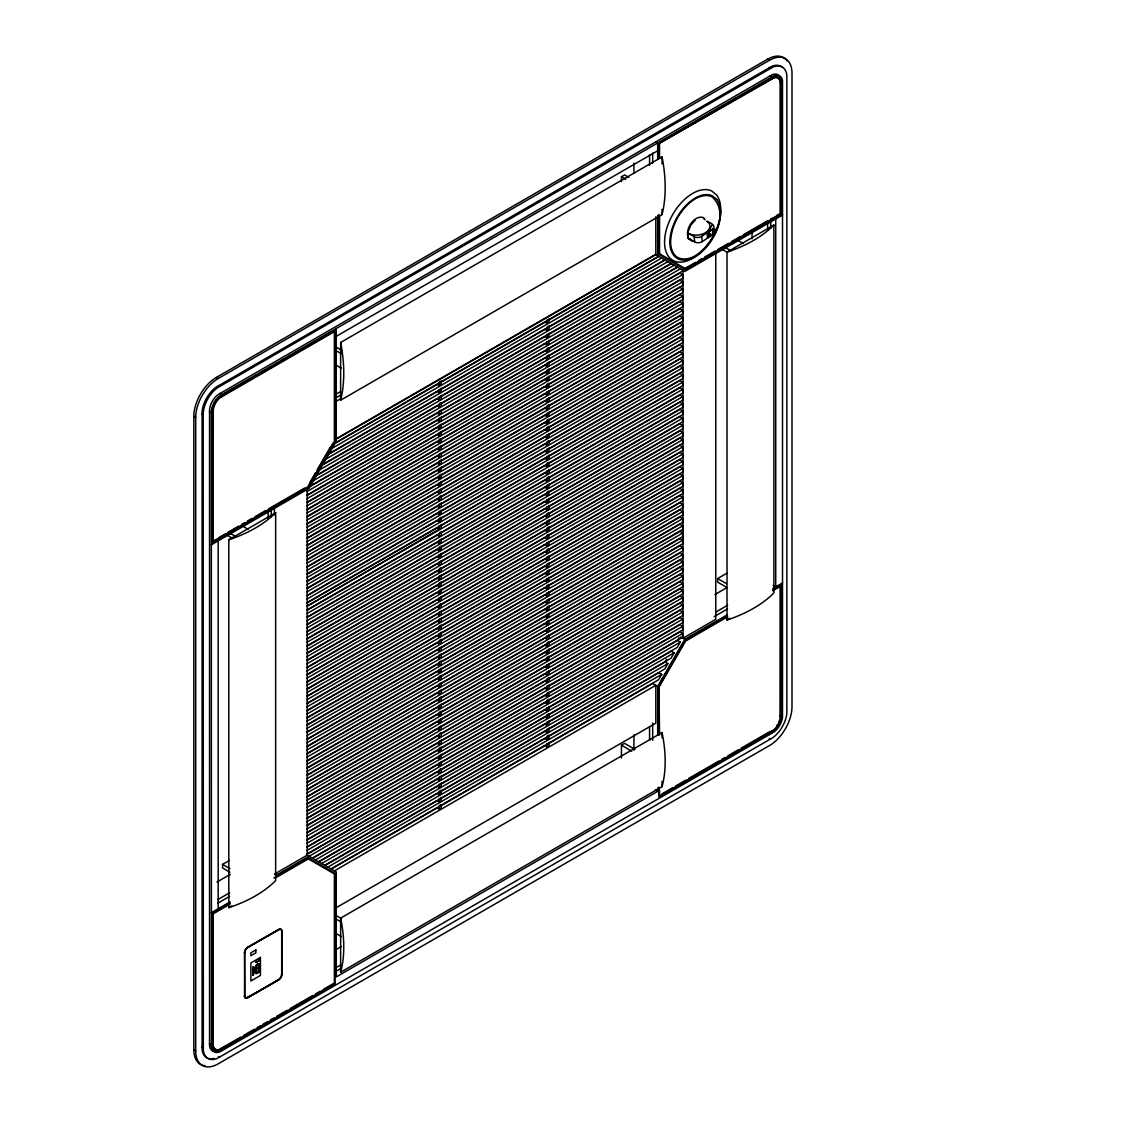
<?xml version="1.0" encoding="UTF-8"?>
<svg xmlns="http://www.w3.org/2000/svg" width="1123" height="1123" viewBox="0 0 1123 1123"><rect width="100%" height="100%" fill="white"/><g stroke="black" fill="none" stroke-linecap="round" stroke-linejoin="round"><path stroke-width="1.5" d="M213.988 1058.399A22.951 13.251 -60 0 1 202.098 1049.598L202.098 411.355A22.951 13.251 -60 0 1 216.065 387.154L771.613 66.411A22.951 13.251 -60 0 1 782.38 67.366M203.193 414.85L203.347 412.071A22.951 13.251 -60 0 1 217.315 387.87L772.863 67.127A22.951 13.251 -60 0 1 786.844 75.199L786.844 713.442A22.951 13.251 -60 0 1 772.863 737.643L217.315 1058.385A22.951 13.251 -60 0 1 203.347 1050.328L203.193 414.85L201.943 414.12M215.616 1051.423A14.094 8.142 -60 0 1 209.552 1045.794L209.552 409.432A14.094 8.142 -60 0 1 218.129 394.566L772.048 74.778A14.094 8.142 -60 0 1 780.373 78.399M211.321 412.562L211.433 410.513A14.094 8.142 -60 0 1 220.01 395.647L773.929 75.859A14.094 8.142 -60 0 1 782.506 80.814L782.506 717.176A14.094 8.142 -60 0 1 773.929 732.042L220.01 1051.83A14.094 8.142 -60 0 1 211.433 1046.875L211.321 412.562L209.439 411.481M441.213 409.741L441.213 413.334L439.332 414.415L437.156 413.152L212.57 542.648L212.05 409.628A12.325 7.117 -60 0 1 212.261 408.211M218.185 538.689L212.57 541.216L213.188 541.567L213.286 409.727A11.441 6.612 -60 0 1 220.248 397.668L334.387 331.65L334.387 441.493L308.306 486.652L211.938 542.297M780.022 717.597L780.12 585.757L780.738 586.122L772.736 590.74M775.74 588.284L775.123 587.919L781.369 585.041L781.271 717.695A12.325 7.117 -60 0 1 773.761 730.694L658.92 797.119L658.92 787.139M696.204 255.244C713.245 243.635 730.399 213.44 711.982 196.806A34.855 20.13 -60 0 0 687.936 204.386C677.716 214.409 670.782 228.236 670.613 242.68A34.855 20.13 -60 0 0 678.503 257.911C684.497 260.269 691.01 258.388 696.288 255.16M255.988 962.046L256.297 961.246M257.209 961.527L255.946 961.569L256.914 962.13M259.764 960.053L259.357 959.337M688.104 231.661L690.856 225.133L695.277 220.094M256.044 962.383L257.055 961.934L256.788 960.811M692.821 241.319C680.65 237.655 691.557 214.535 702.858 217.427L704.5 218.48M255.735 966.047L256.367 968.742L255.904 965.457M255.918 970.328L253.279 971.465L255.581 970.146L255.609 973.192L258.655 972.293L256.016 973.416M256.03 970.398L255.735 973.262M255.426 968.461L253.279 970.384L253.868 969.36C258.318 966.243 251.159 972.265 253.995 969.444L253.756 967.114L253.995 969.444M257.939 971.872L256.142 973.487L258.655 972.293M309.415 483.283L315.507 472.741M317.248 469.737L330.288 447.151M333.531 442.546L307.941 486.863L308.572 487.228L335.005 441.423L335.005 330.569L221.161 396.307L221.778 396.672M257.939 967.015L256.142 968.63L258.655 967.422L256.016 968.545L256.198 965.64M548.305 729.403L665.111 661.966L666.669 659.271M548.291 715.056L677.548 640.433L679.078 637.766M548.305 736.59L658.892 672.733L661.7 674.361L658.597 679.738L330.962 868.893M665.111 661.966L667.918 663.595L664.816 668.971L324.744 865.314M548.305 722.229L671.329 651.2L674.137 652.828L671.035 658.204L318.539 861.72M677.548 640.433L680.356 642.061L677.239 647.438L312.32 858.126M657.671 735.368L657.671 686.392L684.848 639.324L727.269 614.828M660.857 681.464L662.57 678.517M664.269 675.555L665.981 672.607M667.68 669.645L672.803 660.787M675.358 656.351L683.893 641.584M727.55 616.106L685.002 640.672L658.92 685.844L659.552 734.765M659.552 686.195L685.62 641.036L727.676 616.752M256.507 965.555L258.655 963.646C259.371 972.504 258.557 959.126 256.507 965.555L258.767 963.702M255.904 973.346L256.198 970.497M258.767 967.24L258.641 963.632L256.016 965.275M253.166 975.185L253.882 972.055L253.293 975.255L253.166 971.662L253.882 972.055M258.767 972.097L258.051 969.5C259.792 964.924 258.051 978.47 258.767 968.573M712.473 224.67L707.083 232.952C716.418 228.194 716.011 224.979 706.816 221.217L708.318 222.41A12.774 8.1 -5.4 0 1 706.016 232.335A12.774 8.1 -5.4 0 1 690.589 234.3L687.627 232.924L694.168 236.7A5.418 3.439 -5.4 0 0 701.721 236.321L713.259 228.657M710.227 233.682L707.532 237.823L712.88 234.454L702.226 241.599A5.418 3.439 -5.4 0 1 694.674 241.978L688.006 238.146L687.837 235.072M689.045 238.736L691.08 239.578M221.764 395.956L219.631 397.303A11.441 6.612 -60 0 0 213.216 406.694M205.074 1065.769A31.809 18.361 -60 0 1 193.83 1049.766L193.83 416.408A31.809 18.361 -60 0 1 216.318 377.454L767.627 59.168A31.809 18.361 -60 0 1 787.097 60.909M195.697 1050.847L195.697 417.489A31.809 18.361 -60 0 1 218.185 378.535L769.494 60.249A31.809 18.361 -60 0 1 791.996 73.234L791.996 706.592A31.809 18.361 -60 0 1 769.494 745.546L218.185 1063.832A31.809 18.361 -60 0 1 195.697 1050.847L193.83 1049.766M221.133 395.591L249.825 379.027M252.843 377.286L257.378 374.675M260.396 372.934L270.966 366.828M273.984 365.087L277.002 363.333M280.02 361.592L284.554 358.981M287.572 357.24L290.59 355.5M293.608 353.745L332.871 331.088M658.303 143.197L685.479 127.503M688.497 125.762L691.515 124.021M696.049 121.41L712.656 111.823M715.674 110.068L726.244 103.976M729.262 102.221L739.832 96.129M742.865 94.388L771.543 77.824M658.92 158.75L658.92 143.562L773.761 77.375A12.325 7.117 -60 0 1 781.271 81.712L781.369 214.254L685.367 269.688L658.303 254.051M658.92 143.562L773.677 78.147A11.441 6.612 -60 0 1 780.639 82.161M336.254 336.339L657.671 150.777M621.44 181.547L621.44 176.746L624.57 174.935L628.978 177.49M662.051 156.911A143.562 82.891 60 0 1 662.051 214.619L340.634 400.181L340.634 342.473L662.051 156.911L662.051 163.902M335.903 394.257L340.451 391.632M335.805 397.921L340.353 395.296M335.903 401.473L340.451 398.847M335.58 439.163L655.481 254.472L684.848 271.429L782.619 214.984M335.903 439.346L655.804 254.654L655.804 216.781M334.008 443.641L658.569 256.255M332.633 444.778L437.156 384.445L439.332 385.708L441.213 384.613L441.213 381.034L439.332 382.115L439.332 385.708M440.539 382.48L544.908 322.217L547.098 323.48L548.979 322.399L548.979 318.82M548.305 320.266L658.878 256.423M332.422 448.147L661.686 258.051M327.79 454.408L664.788 259.834M327.944 454.661L437.156 391.618L439.332 392.882L441.213 391.801L441.213 388.207M440.539 389.667L544.908 329.404L547.098 330.667L548.979 329.586L548.979 325.993L547.098 327.074L547.098 330.667M548.305 327.439L665.097 260.017M324.687 459.784L667.89 261.631M320.055 466.045L671.007 263.428M320.223 466.298L437.156 398.791L439.332 400.055L441.213 398.974L441.213 395.38M440.539 396.84L544.908 336.577L547.098 337.841L548.979 336.76L548.979 333.166M548.305 334.626L671.315 263.61M318.455 470.551L674.109 265.225M316.868 475.071L677.225 267.021M315.437 476.25L437.156 405.979L439.332 407.242L441.213 406.147L441.213 402.567L439.332 403.648L439.332 407.242M440.539 404.013L544.908 343.75L547.098 345.014L548.979 343.933L548.979 340.353M548.291 341.813L677.52 267.19M312.25 481.318L680.327 268.818M219.069 537.454L225.077 533.986M228.081 532.26L238.595 526.182M241.599 524.455L244.603 522.714M247.607 520.974L252.113 518.377M255.118 516.65L265.632 510.572M268.636 508.845L304.684 488.028M685.002 268.453L695.516 262.375M698.52 260.648L701.524 258.908M704.528 257.181L715.042 251.103M718.046 249.376L728.56 243.298M731.564 241.571L740.576 236.363M743.58 234.637L767.613 220.754M770.617 219.027L775.74 216.781M776.372 215.7L778.871 214.254M684.749 269.323L780.738 213.889L780.738 83.13L781.369 83.481M309.92 486.259L682.658 271.05L682.658 270.152M440.539 411.2L544.908 350.938L547.098 352.201L548.979 351.12L548.979 347.526L547.098 348.607L547.098 352.201M548.305 348.972L679.85 273.029L682.658 274.644L682.658 278.237L306.888 495.187M211.321 544.809L309.078 488.365L336.254 441.297L336.254 328.407M306.888 491.593L682.658 274.644M228.811 539.77L275.654 512.72L275.654 880.614A126.45 73.009 0 0 1 228.811 907.665L228.811 539.77A126.45 73.009 0 0 0 275.654 512.72M727.016 252.128L773.873 225.077L773.873 592.972A126.45 73.009 0 0 1 727.016 620.022L727.016 252.128A126.45 73.009 0 0 0 773.873 225.077M307.112 495.411L437.156 420.325L439.332 421.588L441.213 420.507L441.213 416.914M440.539 418.374L544.908 358.111L547.098 359.374L548.979 358.293L548.979 354.7M548.305 356.159L679.85 280.203L682.658 281.817L682.658 285.41L306.888 502.36M306.888 498.766L682.658 281.817M307.112 502.585L437.156 427.512L439.332 428.761L441.213 427.681L441.213 424.101M440.539 425.547L544.908 365.284L547.098 366.547L548.979 365.466L548.979 361.887M548.305 363.333L679.85 287.376L682.658 289.004L682.658 292.584L306.888 509.533M306.888 505.954L682.658 289.004M307.112 509.758L437.156 434.685L439.332 435.949L441.213 434.868L441.213 431.274M440.539 432.734L544.908 372.471L547.098 373.734L548.979 372.639L548.979 369.06L547.098 370.141L547.098 373.734M548.305 370.506L679.85 294.563L682.658 296.177L682.658 299.63L306.888 516.58M306.888 513.127L682.658 296.177M307.112 516.805L437.156 441.732L439.332 442.995L441.213 441.915L441.213 438.321L439.332 439.402L439.332 442.995M440.539 439.781L544.908 379.518L547.098 380.781L548.979 379.7L548.979 376.107M548.305 377.553L679.85 301.61L682.658 303.224L682.658 306.818L306.888 523.767M306.888 520.174L682.658 303.224M307.112 523.992L437.156 448.905L439.332 450.169L441.213 449.088L441.213 445.494M440.539 446.954L544.908 386.691L547.098 387.954L548.979 386.874L548.979 383.28L547.098 384.361L547.098 387.954M548.305 384.74L679.85 308.783L682.658 310.397L682.658 313.991L306.888 530.94M306.888 527.347L682.658 310.397M307.112 531.165L437.156 456.092L439.332 457.342L441.213 456.261L441.213 452.681M440.539 454.127L544.908 393.864L547.098 395.128L548.979 394.047L548.979 390.467M548.305 391.913L679.85 315.956L682.658 317.584L682.658 321.164L306.888 538.114M306.888 534.534L682.658 317.584M307.112 538.338L437.156 463.266L439.332 464.529L441.213 463.448L441.213 459.854L439.332 460.935L439.332 464.529M440.539 461.314L544.908 401.051L547.098 402.315L548.979 401.234L548.979 397.64M548.305 399.086L679.85 323.143L682.658 324.758L682.658 328.351L306.888 545.301M306.888 541.707L682.658 324.758M307.112 545.525L437.156 470.439L439.332 471.702L441.213 470.621L441.213 467.028M440.539 468.488L544.908 408.225L547.098 409.488L548.979 408.407L548.979 404.813L547.098 405.894L547.098 409.488M548.305 406.273L679.85 330.316L682.658 331.931L682.658 335.524L306.888 552.474M306.888 548.88L682.658 331.931M307.112 552.698L437.156 477.612L439.332 478.875L441.213 477.794L441.213 474.215L439.332 475.296L439.332 478.875M440.539 475.661L544.908 415.398L547.098 416.661L548.979 415.58L548.979 411.987M548.305 413.446L679.85 337.49L682.658 339.118L682.658 342.697L306.888 559.647M306.888 556.067L682.658 339.118M307.112 559.872L437.156 484.799L439.332 486.062L441.213 484.982L441.213 481.388M440.539 482.834L544.908 422.585L547.098 423.848L548.979 422.753L548.979 419.174L547.098 420.255L547.098 423.848M548.305 420.62L679.85 344.677L682.658 346.291L682.658 349.885L306.888 566.82M306.888 563.241L682.658 346.291M307.112 567.045L437.156 491.972L439.332 493.236L441.213 492.155L441.213 488.561M440.539 490.021L544.908 429.758L547.098 431.021L548.979 429.941L548.979 426.347L547.098 427.428L547.098 431.021M548.305 427.807L679.85 351.85L682.658 353.464L682.658 357.058L306.888 574.007M306.888 570.414L682.658 353.464M307.112 574.232L437.156 499.145L439.332 500.409L441.213 499.328L441.213 495.748L439.332 496.829L439.332 500.409M440.539 497.194L544.908 436.931L547.098 438.195L548.979 437.114L548.979 433.52M548.305 434.98L679.85 359.023L682.658 360.651L682.658 364.231L306.888 581.181M306.888 577.587L682.658 360.651M307.112 581.405L437.156 506.333L439.332 507.596L441.213 506.515L441.213 502.922M440.539 504.367L544.908 444.118L547.098 445.368L548.979 444.287L548.979 440.707L547.098 441.788L547.098 445.368M548.305 442.153L679.85 366.21L682.658 367.825L682.658 371.418L306.888 588.354M306.888 584.774L682.658 367.825M307.112 588.578L437.156 513.506L439.332 514.769L441.213 513.688L441.213 510.095M440.539 511.555L544.908 451.292L547.098 452.555L548.979 451.474L548.979 447.88M548.305 449.34L679.85 373.383L682.658 374.998L682.658 378.591L306.888 595.541M306.888 591.947L682.658 374.998M307.112 595.766L437.156 520.679L439.332 521.942L441.213 520.861L441.213 517.282L439.332 518.363L439.332 521.942M440.539 518.728L544.908 458.465L547.098 459.728L548.979 458.647L548.979 455.054M548.305 456.514L679.85 380.557L682.658 382.185L682.658 385.765L306.888 602.714M306.888 599.12L682.658 382.185M307.112 602.939L437.156 527.866L439.332 529.13L441.213 528.035L441.213 524.455M440.539 525.901L544.908 465.638L547.098 466.901L548.979 465.82L548.979 462.241L547.098 463.322L547.098 466.901M548.305 463.687L679.85 387.744L682.658 389.358L682.658 393.078L306.888 610.042M682.658 389.358L306.888 606.308L439.332 529.13L439.332 525.536M307.112 610.266L437.156 535.194L439.332 536.457L441.213 535.362L441.213 531.783L439.332 532.864L439.332 536.457M440.539 533.228L544.908 472.965L547.098 474.229L548.979 473.148L548.979 469.568M548.305 471.014L679.85 395.071L682.658 396.686L682.658 400.265L306.888 617.215M306.888 613.635L682.658 396.686M307.112 617.439L437.156 542.367L439.332 543.63L441.213 542.549L441.213 538.956M440.539 540.416L544.908 480.153L547.098 481.416L548.979 480.335L548.979 476.742L547.098 477.822L547.098 481.416M548.305 478.187L679.85 402.245L682.658 403.859L682.658 407.452L306.888 624.402M306.888 620.808L682.658 403.859M307.112 624.627L437.156 549.54L439.332 550.803L441.213 549.723L441.213 546.129L439.332 547.21L439.332 550.803M440.539 547.589L544.908 487.326L547.098 488.589L548.979 487.508L548.979 483.915M548.305 485.375L679.85 409.418L682.658 411.032L682.658 414.626L306.888 631.575M306.888 627.982L682.658 411.032M307.112 631.8L437.156 556.727L439.332 557.977L441.213 556.896L441.213 553.316M440.539 554.762L544.908 494.499L547.098 495.762L548.979 494.681L548.979 491.102L547.098 492.183L547.098 495.762M548.305 492.548L679.85 416.591L682.658 418.219L682.658 421.799L306.888 638.748M306.888 635.169L682.658 418.219M307.112 638.973L437.156 563.9L439.332 565.164L441.213 564.083L441.213 560.489M440.539 561.949L544.908 501.686L547.098 502.95L548.979 501.869L548.979 498.275M548.305 499.721L679.85 423.778L682.658 425.392L682.658 428.986L306.888 645.936M306.888 642.342L682.658 425.392M307.112 646.16L437.156 571.074L439.332 572.337L441.213 571.256L441.213 567.662L439.332 568.743L439.332 572.337M440.539 569.122L544.908 508.859L547.098 510.123L548.979 509.042L548.979 505.448M548.305 506.908L679.85 430.951L682.658 432.566L682.658 436.159L306.888 653.109M306.888 649.515L682.658 432.566M307.112 653.333L437.156 578.247L439.332 579.51L441.213 578.429L441.213 574.85M440.539 576.296L544.908 516.033L547.098 517.296L548.979 516.215L548.979 512.621L547.098 513.716L547.098 517.296M548.305 514.081L679.85 438.124L682.658 439.753L682.658 443.332L306.888 660.282M306.888 656.702L682.658 439.753M307.112 660.506L437.156 585.434L439.332 586.697L441.213 585.616L441.213 582.023L439.332 583.104L439.332 586.697M440.539 583.469L544.908 523.22L547.098 524.483L548.979 523.388L548.979 519.809M548.305 521.254L679.85 445.312L682.658 446.926L682.658 450.52L306.888 667.455M306.888 663.875L682.658 446.926M307.112 667.68L437.156 592.607L439.332 593.87L441.213 592.79L441.213 589.196M440.539 590.656L544.908 530.393L547.098 531.656L548.979 530.575L548.979 526.982L547.098 528.063L547.098 531.656M548.305 528.442L679.85 452.485L682.658 454.099L682.658 457.693L306.888 674.642M306.888 671.049L682.658 454.099M307.112 674.867L437.156 599.78L439.332 601.044L441.213 599.963L441.213 596.383M440.539 597.829L544.908 537.566L547.098 538.829L548.979 537.749L548.979 534.155L547.098 535.236L547.098 538.829M548.305 535.615L679.85 459.658L682.658 461.286L682.658 464.866L306.888 681.815M306.888 678.222L682.658 461.286M307.112 682.04L437.156 606.967L439.332 608.231L441.213 607.15L441.213 603.556L439.332 604.637L439.332 608.231M440.539 605.002L544.908 544.753L547.098 546.003L548.979 544.922L548.979 541.342M548.305 542.788L679.85 466.845L682.658 468.459L682.658 472.053L306.888 688.989M306.888 685.409L682.658 468.459M307.112 689.213L437.156 614.141L439.332 615.404L441.213 614.323L441.213 610.73M440.539 612.189L544.908 551.926L547.098 553.19L548.979 552.109L548.979 548.515L547.098 549.596L547.098 553.19M548.305 549.975L679.85 474.018L682.658 475.633L682.658 479.226L306.888 696.176M306.888 692.582L682.658 475.633M307.112 696.4L437.156 621.314L439.332 622.577L441.213 621.496L441.213 617.917M440.539 619.363L544.908 559.1L547.098 560.363L548.979 559.282L548.979 555.688M548.305 557.148L679.85 481.191L682.658 482.82L682.658 486.399L306.888 703.349M306.888 699.755L682.658 482.82M307.112 703.574L437.156 628.501L439.332 629.764L441.213 628.683L441.213 625.09L439.332 626.171L439.332 629.764M440.539 626.536L544.908 566.273L547.098 567.536L548.979 566.455L548.979 562.876M548.305 564.322L679.85 488.379L682.658 489.993L682.658 493.587L306.888 710.522M306.888 706.943L682.658 489.993M307.112 710.747L437.156 635.674L439.332 636.938L441.213 635.857L441.213 632.263M440.539 633.723L544.908 573.46L547.098 574.723L548.979 573.642L548.979 570.049L547.098 571.13L547.098 574.723M548.305 571.509L679.85 495.552L682.658 497.166L682.658 500.76L306.888 717.709M306.888 714.116L682.658 497.166M307.112 717.934L437.156 642.847L439.332 644.111L441.213 643.03L441.213 639.436L439.332 640.531L439.332 644.111M440.539 640.896L544.908 580.633L547.098 581.896L548.979 580.816L548.979 577.222M548.305 578.682L679.85 502.725L682.658 504.353L682.658 507.933L306.888 724.882M306.888 721.289L682.658 504.353M307.112 725.107L437.156 650.035L439.332 651.298L441.213 650.203L441.213 646.623M440.539 648.069L544.908 587.806L547.098 589.07L548.979 587.989L548.979 584.409L547.098 585.49L547.098 589.07M548.305 585.855L679.85 509.912L682.658 511.526L682.658 515.12L306.888 732.056M306.888 728.476L682.658 511.526M307.112 732.28L437.156 657.208L439.332 658.471L441.213 657.39L441.213 653.797M440.539 655.256L544.908 594.993L547.098 596.257L548.979 595.176L548.979 591.582M548.305 593.028L679.85 517.085L682.658 518.7L682.658 522.293L306.888 739.243M306.888 735.649L682.658 518.7M307.112 739.467L437.156 664.381L439.332 665.644L441.213 664.563L441.213 660.97L439.332 662.051L439.332 665.644M440.539 662.43L544.908 602.167L547.098 603.43L548.979 602.349L548.979 598.756M548.305 600.215L679.85 524.259L682.658 525.873L682.658 543.827L306.888 760.776M306.888 742.822L682.658 525.873M306.888 746.416L682.658 529.466M307.112 746.641L437.156 671.568L439.332 672.817L441.213 671.736L441.213 668.157M440.539 669.603L544.908 609.34L547.098 610.603L548.979 609.522L548.979 605.943L547.098 607.024L547.098 610.603M548.305 607.389L679.85 531.446L682.658 533.06L306.888 750.01M306.888 753.589L682.658 536.64M307.112 753.814L437.156 678.741L439.332 680.005L441.213 678.924L441.213 675.33L439.332 676.411L439.332 680.005M440.539 676.79L544.908 616.527L547.098 617.79L548.979 616.709L548.979 613.116M548.305 614.562L679.85 538.619L682.658 540.233L306.888 757.183M307.112 761.001L437.156 685.914L439.332 687.178L441.213 686.097L441.213 682.503M440.539 683.963L544.908 623.7L547.098 624.964L548.979 623.883L548.979 620.289L547.098 621.37L547.098 624.964M548.305 621.749L679.85 545.792L682.658 547.406L682.658 551L306.888 767.95M306.888 764.356L682.658 547.406M307.112 768.174L437.156 693.088L439.332 694.351L441.213 693.27L441.213 689.69M440.539 691.136L544.908 630.873L547.098 632.137L548.979 631.056L548.979 627.462M548.305 628.922L679.85 552.965L682.658 554.594L682.658 558.173L306.888 775.123M306.888 771.543L682.658 554.594M307.112 775.347L437.156 700.275L439.332 701.538L441.213 700.457L441.213 696.864L439.332 697.945L439.332 701.538M440.539 698.309L544.908 638.061L547.098 639.324L548.979 638.229L548.979 634.649M548.305 636.095L679.85 560.152L682.658 561.767L682.658 565.36L306.888 782.31M306.888 778.716L682.658 561.767M307.112 782.52L437.156 707.448L439.332 708.711L441.213 707.63L441.213 704.037M440.539 705.497L544.908 645.234L547.098 646.497L548.979 645.416L548.979 641.823L547.098 642.903L547.098 646.497M548.305 643.282L679.85 567.326L682.658 568.94L682.658 572.533L306.888 789.483M306.888 785.889L682.658 568.94M307.112 789.708L437.156 714.621L439.332 715.884L441.213 714.804L441.213 711.224L439.332 712.305L439.332 715.884M440.539 712.67L544.908 652.407L547.098 653.67L548.979 652.589L548.979 648.996M548.305 650.456L679.85 574.499L682.658 576.127L682.658 579.707L306.888 796.656M306.888 793.063L682.658 576.127M307.112 796.881L437.156 721.808L439.332 723.072L441.213 721.991L441.213 718.397M440.539 719.843L544.908 659.594L547.098 660.843L548.979 659.763L548.979 656.183L547.098 657.264L547.098 660.843M548.305 657.629L679.85 581.686L682.658 583.3L682.658 586.894L306.888 803.829M306.888 800.25L682.658 583.3M307.112 804.054L437.156 728.981L439.332 730.245L441.213 729.164L441.213 725.57M440.539 727.03L544.908 666.767L547.098 668.031L548.979 666.95L548.979 663.356M548.305 664.816L679.85 588.859L682.658 590.473L682.658 594.067L306.888 811.017M306.888 807.423L682.658 590.473M307.112 811.241L437.156 736.155L439.332 737.418L441.213 736.337L441.213 732.758L439.332 733.838L439.332 737.418M440.539 734.203L544.908 673.94L547.098 675.204L548.979 674.123L548.979 670.529M548.305 671.989L679.85 596.032L682.658 597.661L682.658 601.24L306.888 818.19M306.888 814.596L682.658 597.661M229.906 872.234L222.565 867.981L222.565 864.387L229.499 860.372M726.469 587.245L717.653 582.149L717.653 578.542L727.367 572.941M307.112 818.414L437.156 743.342L439.332 744.605L441.213 743.524L441.213 739.931M440.539 741.377L544.908 681.114L547.098 682.377L548.979 681.296L548.979 677.716L547.098 678.797L547.098 682.377M548.305 679.162L679.85 603.219L682.658 604.834L682.658 608.427L306.888 825.363M306.888 821.783L682.658 604.834M307.112 825.587L437.156 750.515L439.332 751.778L441.213 750.697L441.213 747.104L439.332 748.185L439.332 751.778M440.539 748.564L544.908 688.301L547.098 689.564L548.979 688.483L548.979 684.89M548.305 686.35L679.85 610.393L682.658 612.007L682.658 615.601L306.888 832.55M306.888 828.956L682.658 612.007M216.992 882.018L230.327 874.326M714.972 594.516L726.82 587.68M307.112 832.775L437.156 757.688L439.332 758.951L441.213 757.871L441.213 754.277M440.539 755.737L544.908 695.474L547.098 696.737L548.979 695.656L548.979 692.063L547.098 693.144L547.098 696.737M548.305 693.523L679.85 617.566L682.658 619.194L682.658 622.774L306.888 839.723M306.888 836.13L682.658 619.194M307.112 839.948L437.156 764.875L439.332 766.139L441.213 765.044L441.213 761.464M440.539 762.91L544.908 702.647L547.098 703.91L548.979 702.83L548.979 699.25L547.098 700.331L547.098 703.91M548.305 700.696L679.85 624.753L682.658 626.367L682.658 629.961L306.888 846.896M306.888 843.317L682.658 626.367M307.112 847.121L437.156 772.048L439.332 773.312L441.213 772.231L441.213 768.637L439.332 769.718L439.332 773.312M440.539 770.097L544.908 709.834L547.098 711.098L548.979 710.017L548.979 706.423M548.305 707.869L679.85 631.926L682.658 633.54L682.658 637.134L306.888 854.084M217.792 899.593L229.654 892.757M715.772 612.091L727.62 605.241M306.888 850.49L682.658 633.54M217.665 903.285L229.583 896.393M714.144 616.639L727.55 608.891M306.397 854.715L437.156 779.222L439.332 780.485L441.213 779.404L441.213 775.811M440.539 777.27L544.908 717.007L547.098 718.271L548.979 717.19L548.979 713.596L547.098 714.677L547.098 718.271M211.321 912.718L230.103 901.867M680.356 642.061L276.286 875.196L274.405 874.115L307.211 855.179L307.211 487.284M772.722 588.592L782.619 582.879M212.261 1046.776A12.325 7.117 -60 0 1 212.05 1045.611L211.938 913.069L220.571 908.086M223.589 906.345L226.607 904.605M276.314 875.912L286.856 869.82M289.86 868.079L292.878 866.338M295.896 864.598L307.941 857.649L335.005 873.273L335.005 984.127L220.178 1050.314A12.325 7.117 -60 0 1 212.668 1045.976L212.57 1043.449L213.286 1045.527A11.441 6.612 -60 0 0 220.248 1049.542M722.398 618.366L684.749 640.096L685.367 640.461L658.92 686.265L658.92 734.961M230.243 903.229L212.57 913.434L212.57 1044.208L211.938 1043.843M273.928 878.004L308.572 858M772.736 590.024L781.369 585.041M211.938 913.069L213.188 913.799L230.201 903.973M275.261 877.961L308.306 858.884M312.615 858.309L437.156 786.409L439.332 787.658L441.213 786.577L441.213 782.998M440.539 784.444L544.908 724.181L547.098 725.444L548.979 724.363L548.979 720.784M228.811 907.665L231.829 905.91M727.016 620.022L730.048 618.282M315.423 859.923L674.137 652.828M318.834 861.888L437.156 793.582L439.332 794.845L441.213 793.764L441.213 790.171L439.332 791.252L439.332 794.845M440.539 791.631L544.908 731.368L547.098 732.631L548.979 731.55L548.979 727.957M321.641 863.517L667.918 663.595M325.038 865.482L437.156 800.755L439.332 802.019L441.213 800.938L441.213 797.344M440.539 798.804L544.908 738.541L547.098 739.804L548.979 738.723L548.979 735.13L547.098 736.211L547.098 739.804M327.86 867.11L661.7 674.361M331.257 869.076L437.156 807.928L439.332 809.192L441.213 808.111L441.213 804.531L439.332 805.612L439.332 809.192M440.539 805.977L544.908 745.714L547.098 746.977L548.979 745.897L548.979 742.317M548.305 743.763L652.674 683.5L657.671 686.392M334.387 870.872L655.804 685.311L655.804 723.17L335.903 907.875M247.439 997.392L247.678 997.533A3.987 2.302 -60 0 1 244.856 995.904L244.617 995.764A3.987 2.302 -60 0 0 247.439 997.392L278.897 979.523L247.551 997.828A4.422 2.555 -60 0 1 244.547 996.101L244.421 996.031A4.422 2.555 -60 0 0 247.551 997.828L278.911 979.874A4.422 2.555 -60 0 0 282.027 974.455L282.027 931.178A4.422 2.555 -60 0 0 278.911 929.381L247.439 947.615L278.897 929.746A3.987 2.302 -60 0 1 281.719 931.374L281.719 974.624L281.719 931.374M621.44 757.997L621.44 745.181L624.57 743.37L634.86 749.322M662.051 732.561A126.45 73.009 60 0 1 662.051 786.662L340.634 972.223A126.45 73.009 60 0 0 340.634 918.123L662.051 732.561L662.051 737.797M335.44 949.974L341.49 946.478M335.903 967.745L340.451 965.12M335.805 971.409L340.353 968.77M657.671 787.841L657.671 791.35L336.254 976.912L336.254 871.953L306.888 854.996M219.631 1049.177L240.673 1037.147M243.677 1035.42L254.191 1029.342M257.195 1027.615L260.199 1025.875M263.189 1024.148L267.695 1021.551M270.699 1019.81L273.703 1018.084M276.707 1016.343L287.221 1010.279M290.225 1008.538L312.741 995.54M315.745 993.813L320.252 991.202M323.256 989.475L333.756 983.411L335.005 984.127M661.924 793.947L672.438 787.869M675.442 786.142L685.942 780.078M688.946 778.337L718.973 761.001M721.977 759.274L724.981 757.534M727.985 755.807L738.499 749.729M741.503 748.002L770.027 731.536M259.329 959.421L258.852 961.021M688.006 238.146L689.115 238.694M253.166 970.314L253.166 966.791L253.882 967.198M253.279 971.465L253.995 971.872M767.627 59.168L769.494 60.249M769.297 67.577L770.546 68.292M770.336 75.634L772.217 76.715M772.147 78.905L771.529 78.554L773.059 77.782A11.441 6.612 -60 0 1 779.811 80.73M780.022 81.811L780.738 83.874L780.639 81.347A12.325 7.117 -60 0 0 774.252 76.631M655.804 141.765L657.671 142.846L657.671 159.522M781.369 214.254L780.12 213.538L780.12 83.509M737.488 240.14L743.37 243.537M621.44 176.746L625.848 179.287M724.995 247.355L730.876 250.752M722.061 249.264L726.469 251.805M658.92 253.391L685.62 268.804M773.242 585.392L775.74 586.838L775.74 218.943M335.665 346.825L341.546 350.222M335.482 350.32L341.364 353.717M717.653 578.542L726.469 583.637M335.482 364.75L341.364 368.147M680.889 637.036L684.848 639.324M216.318 377.454L218.185 378.535M218.395 385.638L219.645 386.354M781.369 715.8L780.738 715.449L780.639 717.962A11.441 6.612 -60 0 1 773.677 730.02L771.543 731.368L772.175 731.733M780.12 715.786L780.738 716.137L780.738 584.676M219.841 393.457L221.722 394.538M771.529 730.666L772.147 731.017L659.552 796.039L659.552 790.269M213.188 411.551L212.57 411.186L212.57 542.648M211.938 411.523L212.57 411.888L212.668 409.362A11.441 6.612 -60 0 1 212.865 408.042M769.297 738.443L770.546 739.173M193.83 416.408L195.697 417.489M242.4 525.971L248.281 529.368M621.44 745.181L631.73 751.119M229.906 533.186L235.788 536.583M226.972 535.095L232.854 538.493M655.172 789.904L657.671 791.35M307.688 858.519L334.387 873.933L334.387 983.762L221.133 1049.149L221.764 1049.514M335.665 915.259L341.546 918.656M335.482 918.754L341.364 922.151M222.565 864.387L229.906 868.626M335.482 933.185L341.364 936.582M278.911 929.381L247.551 947.335A4.422 2.555 -60 0 0 244.547 952.823L244.421 952.753M247.439 947.615A3.987 2.302 -60 0 0 244.617 952.515L244.856 995.904M253.166 966.791L253.293 970.384M253.166 971.662L253.293 975.255M255.609 973.192L256.367 973.613M221.161 1048.419L221.778 1048.784L219.547 1049.949A12.325 7.117 -60 0 1 212.64 1047.815M209.439 1043.885L211.321 1044.966M201.943 1047.015L203.193 1047.731M218.395 1056.504L219.645 1057.22M259.708 959.547L258.599 959.884L258.725 960.979M714.944 229.246L715.098 229.668A3.004 1.039 -77.7 0 1 714.761 233.416A3.004 1.039 -77.7 0 1 713.175 234.918L712.993 234.581A3.004 1.039 -77.7 0 1 713.33 230.833A3.004 1.039 -77.7 0 1 714.916 229.331M707.055 232.742L707.56 238.02M701.721 236.321L702.226 241.599M694.168 236.7L694.674 241.978M770.743 221.315L770.743 228.32M767.627 223.224L767.627 230.229M752.003 231.717L752.003 238.722M715.772 253.152L715.772 619.306L682.981 638.243L682.981 270.348M662.051 209.369L662.051 214.619M662.051 781.426L662.051 786.662M659.552 143.926L659.552 158.371M659.552 215.602L659.552 253.756M658.92 214.409L658.92 254.416M657.671 215.504L657.671 255.735M652.674 153.051L652.674 163.368M652.674 723.1L652.674 740.296M649.557 155.016L649.557 165.278M649.557 726.778L649.557 740.464M633.934 163.102L633.934 173.363M633.934 734.877L633.934 750.276M547.098 319.901L547.098 323.48M547.098 334.247L547.098 337.841M547.098 341.434L547.098 345.014M547.098 355.78L547.098 359.374M547.098 362.968L547.098 366.547M547.098 377.188L547.098 380.781M547.098 391.548L547.098 395.128M547.098 398.721L547.098 402.315M547.098 413.082L547.098 416.661M547.098 434.601L547.098 438.195M547.098 448.961L547.098 452.555M547.098 456.135L547.098 459.728M547.098 470.649L547.098 474.229M547.098 484.996L547.098 488.589M547.098 499.356L547.098 502.95M547.098 506.529L547.098 510.123M547.098 520.89L547.098 524.483M547.098 542.423L547.098 546.003M547.098 556.769L547.098 560.363M547.098 563.957L547.098 567.536M547.098 578.303L547.098 581.896M547.098 592.663L547.098 596.257M547.098 599.836L547.098 603.43M547.098 614.197L547.098 617.79M547.098 628.557L547.098 632.137M547.098 635.73L547.098 639.324M547.098 650.091L547.098 653.67M547.098 664.437L547.098 668.031M547.098 671.61L547.098 675.204M547.098 685.971L547.098 689.564M547.098 707.504L547.098 711.098M547.098 721.864L547.098 725.444M547.098 729.038L547.098 732.631M547.098 743.398L547.098 746.977M439.332 389.288L439.332 392.882M439.332 396.475L439.332 400.055M439.332 410.821L439.332 414.415M439.332 417.995L439.332 421.588M439.332 425.182L439.332 428.761M439.332 432.355L439.332 435.949M439.332 446.575L439.332 450.169M439.332 453.762L439.332 457.342M439.332 468.109L439.332 471.702M439.332 482.469L439.332 486.062M439.332 489.642L439.332 493.236M439.332 504.002L439.332 507.596M439.332 511.176L439.332 514.769M439.332 540.037L439.332 543.63M439.332 554.397L439.332 557.977M439.332 561.57L439.332 565.164M439.332 575.931L439.332 579.51M439.332 590.277L439.332 593.87M439.332 597.464L439.332 601.044M439.332 611.81L439.332 615.404M439.332 618.998L439.332 622.577M439.332 633.344L439.332 636.938M439.332 647.704L439.332 651.298M439.332 654.877L439.332 658.471M439.332 669.238L439.332 672.817M439.332 683.584L439.332 687.178M439.332 690.771L439.332 694.351M439.332 705.118L439.332 708.711M439.332 719.478L439.332 723.072M439.332 726.651L439.332 730.245M439.332 741.012L439.332 744.605M439.332 755.372L439.332 758.951M439.332 762.545L439.332 766.139M439.332 776.905L439.332 780.485M439.332 784.079L439.332 787.658M439.332 798.425L439.332 802.019M340.634 918.123L340.634 972.223M274.405 507.975L274.405 514.98M271.289 509.674L271.289 516.678M268.158 511.583L268.158 518.587M244.617 952.501L244.547 996.101M218.185 540.851L218.185 908.746M213.188 913.799L213.188 1043.814M212.668 409.993A12.325 7.117 -60 0 1 220.178 396.995M718.088 225.063A39.754 22.951 -60 0 0 716.446 194.826L711.757 191.022A39.754 22.951 -60 0 0 672.031 215.742A39.754 22.951 -60 0 0 673.575 260.718A39.754 22.951 -60 0 0 713.302 235.998M717.541 226.635A39.754 22.951 -60 0 1 714.888 232.938M340.634 342.473A143.562 82.891 60 0 1 340.634 400.181M780.639 717.344A12.325 7.117 -60 0 1 780.415 718.762M780.05 720.222A12.325 7.117 -60 0 1 776.358 727.213M774.252 729.431A12.325 7.117 -60 0 1 773.129 730.329M779.474 720.278A11.441 6.612 -60 0 1 779.011 721.64M777.72 724.321A11.441 6.612 -60 0 1 776.919 725.584M212.64 406.751A12.325 7.117 -60 0 1 213.131 405.277M213.777 403.817A12.325 7.117 -60 0 1 214.521 402.399M215.377 401.037A12.325 7.117 -60 0 1 216.332 399.76M218.423 397.528A12.325 7.117 -60 0 1 219.547 396.63M218.592 1049.542A11.441 6.612 -60 0 1 212.668 1045.162M709.918 233.809A12.788 8.1 -5.4 0 1 708.585 235.83M714.284 232.896A5.194 3.285 -5.4 0 1 713.737 233.724M713.344 234.103A5.194 3.285 -5.4 0 1 712.88 234.454M709.652 234.216A3.088 1.081 -77.7 0 1 709.104 234.117L708.922 233.766A3.088 1.081 -77.7 0 1 709.146 230.285M709.399 229.569A3.088 1.081 -77.7 0 1 710.34 228.278M703.644 218.676A11.735 6.766 -60 0 1 705.033 219.799M281.48 974.483A3.987 2.302 -60 0 1 278.644 979.368M244.856 952.655A3.987 2.302 -60 0 1 247.678 947.756M255.862 949.974L250.864 952.851L250.864 955.743L255.862 952.851L255.862 949.974M260.424 957.442L250.864 962.958L250.864 980.983L260.424 975.466L260.424 957.442M716.699 199.347L712.473 195.907A35.88 20.719 -60 0 0 671.077 232.363A35.88 20.719 -60 0 0 698.436 254.57A35.88 20.719 -60 0 0 716.699 199.347M714.775 229.597L714.593 229.26A3.004 1.039 -77.7 0 0 713.007 230.762A3.004 1.039 -77.7 0 0 712.67 234.51L712.852 234.847A3.004 1.039 -77.7 0 0 714.439 233.345A3.004 1.039 -77.7 0 0 714.775 229.597"/></g></svg>
